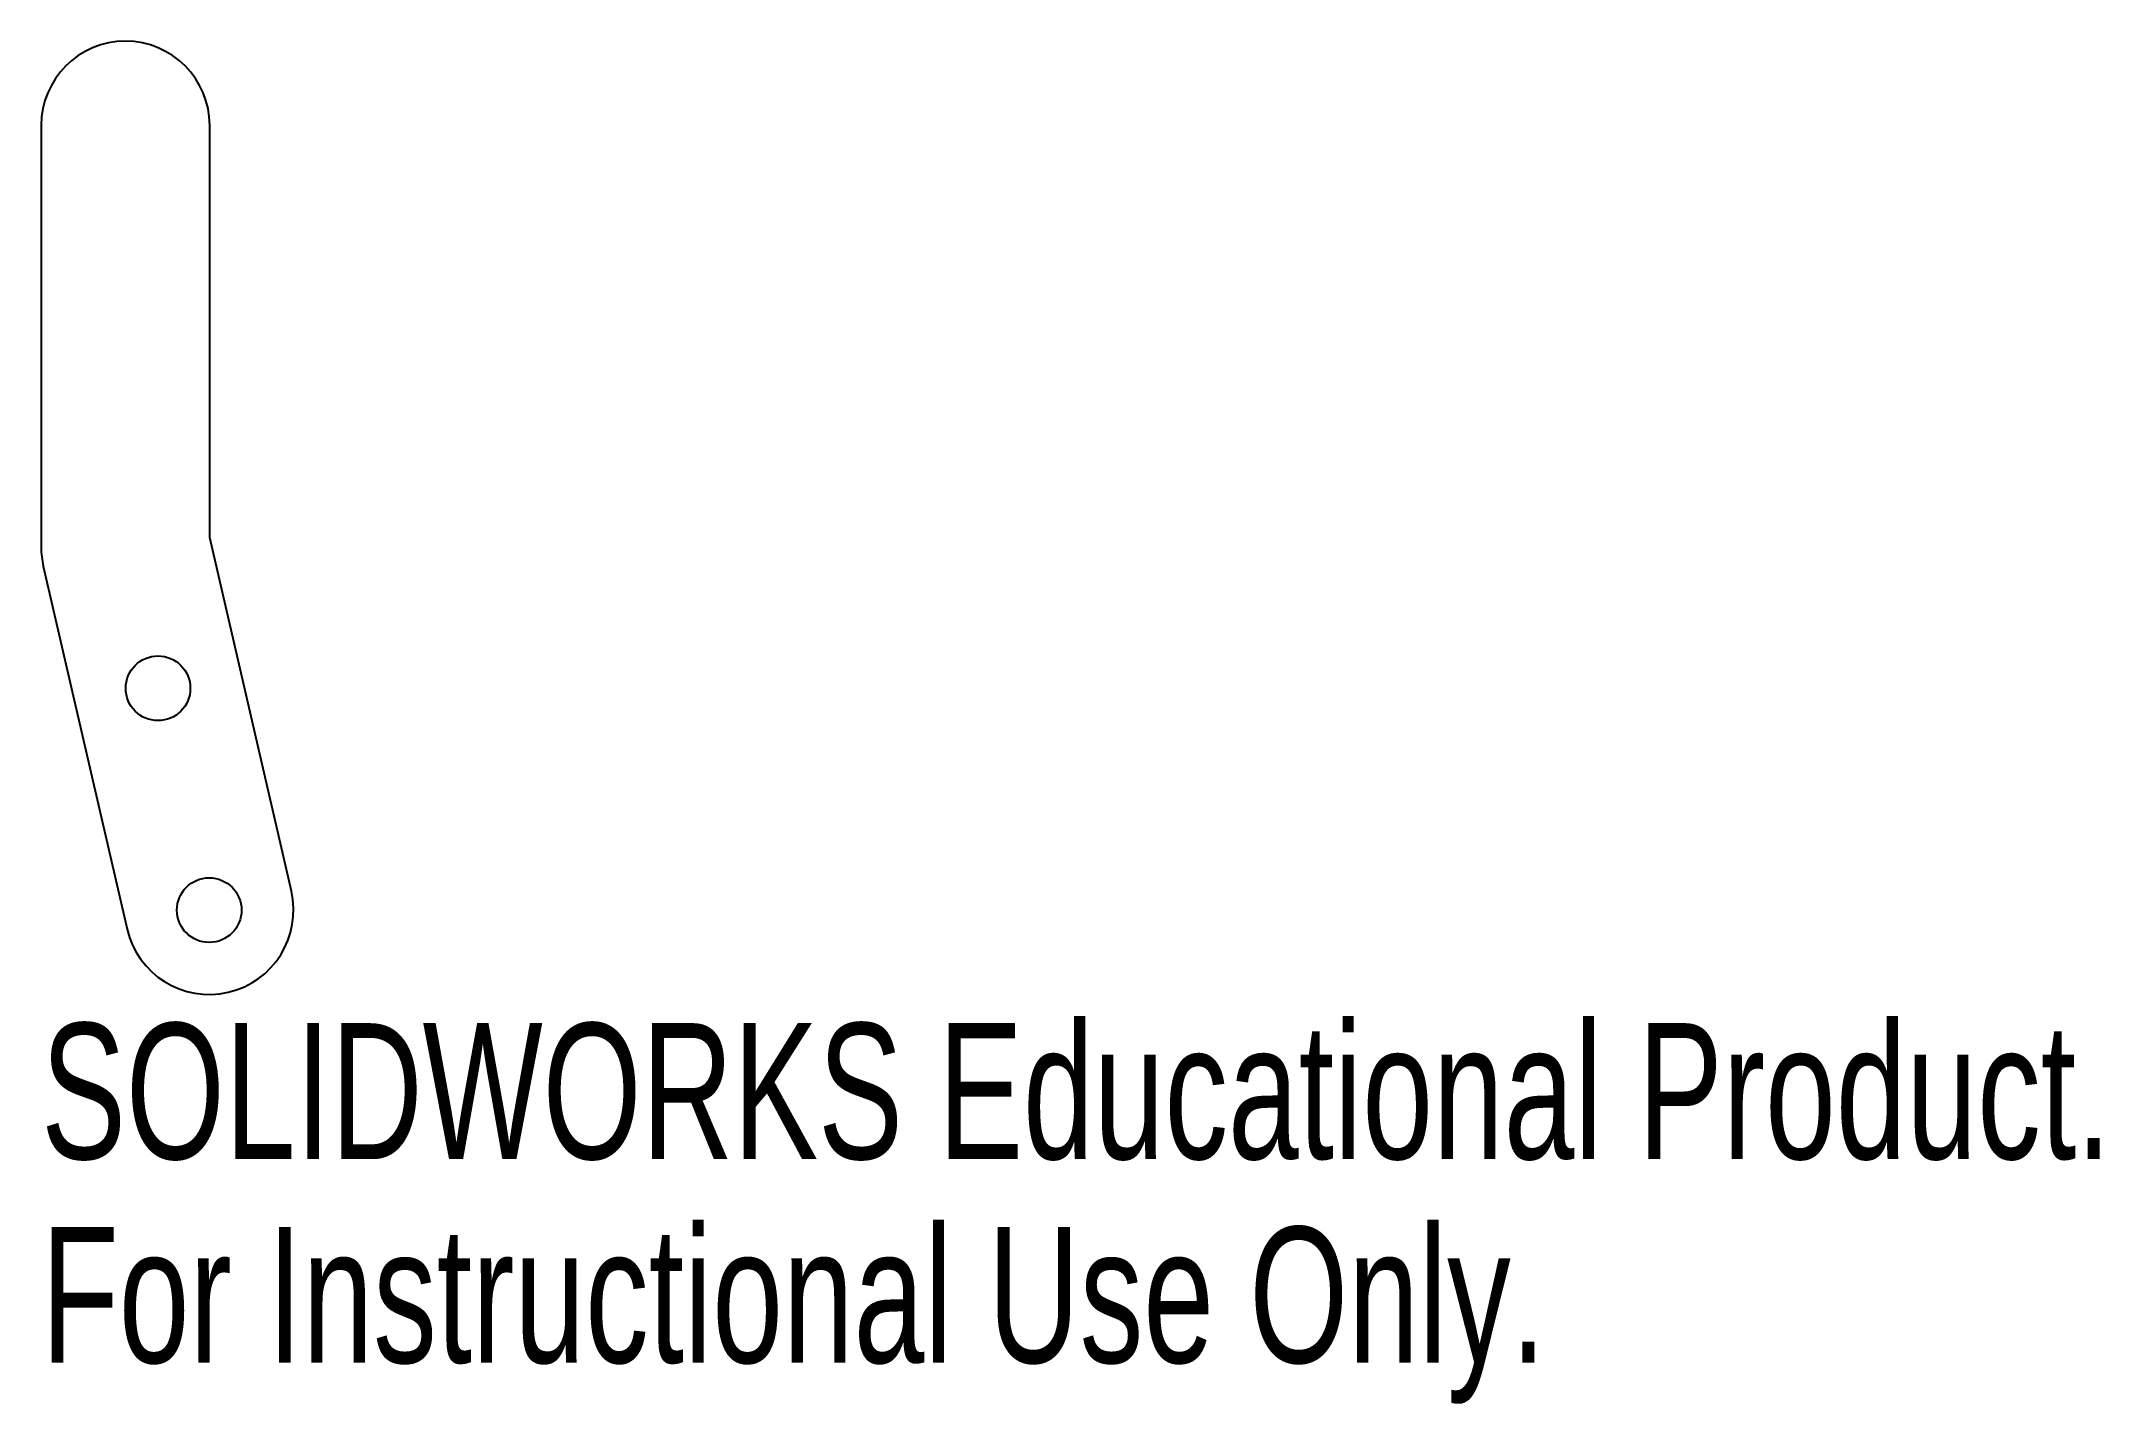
# Model space of a CAD drawing. Header units: millimetres. Extents: x -6 to 67.3, y -17.6 to 30.9.
import ezdxf

# ---------------------------------------------------------------- set-up
doc = ezdxf.new("R2010")
doc.units = ezdxf.units.MM
doc.styles.add('SLDTEXTSTYLE0', font='TXT', dxfattribs={"width": 0.7})

msp = doc.modelspace()

# ---------------------------------------------------------------- linework, layer by layer
at = {"color": 7, "linetype": 'Continuous', "lineweight": 25}
for p, q in [((-5.981, 27.91), (-5.981, 12.91)), ((0.019, 13.252), (0.019, 27.91)), ((2.923, 0.675), (0.019, 13.252)), ((-5.904, 12.236), (-2.923, -0.675))]:
    msp.add_line(p, q, dxfattribs=at)
for centre in [(-1.822, 7.892), (0, 0)]:
    msp.add_circle(centre, 1.15, dxfattribs=at)
for centre, start, end in [((-2.981, 27.91), 0, 180), ((-2.981, 12.91), 180, 193), ((0, 0), 193, 13)]:
    msp.add_arc(centre, 3, start, end, dxfattribs=at)

# ---------------------------------------------------------------- texts
at = {"color": 7, "linetype": 'Continuous', "char_height": 4.83362, "attachment_point": 1, "style": 'SLDTEXTSTYLE0'}
for s, insert in [('SOLIDWORKS Educational Product.', (-5.981, -4.02)), ('For Instructional Use Only.', (-5.981, -11.27))]:
    msp.add_mtext(s, dxfattribs=dict(at, insert=insert))

doc.saveas('drawing.dxf')
